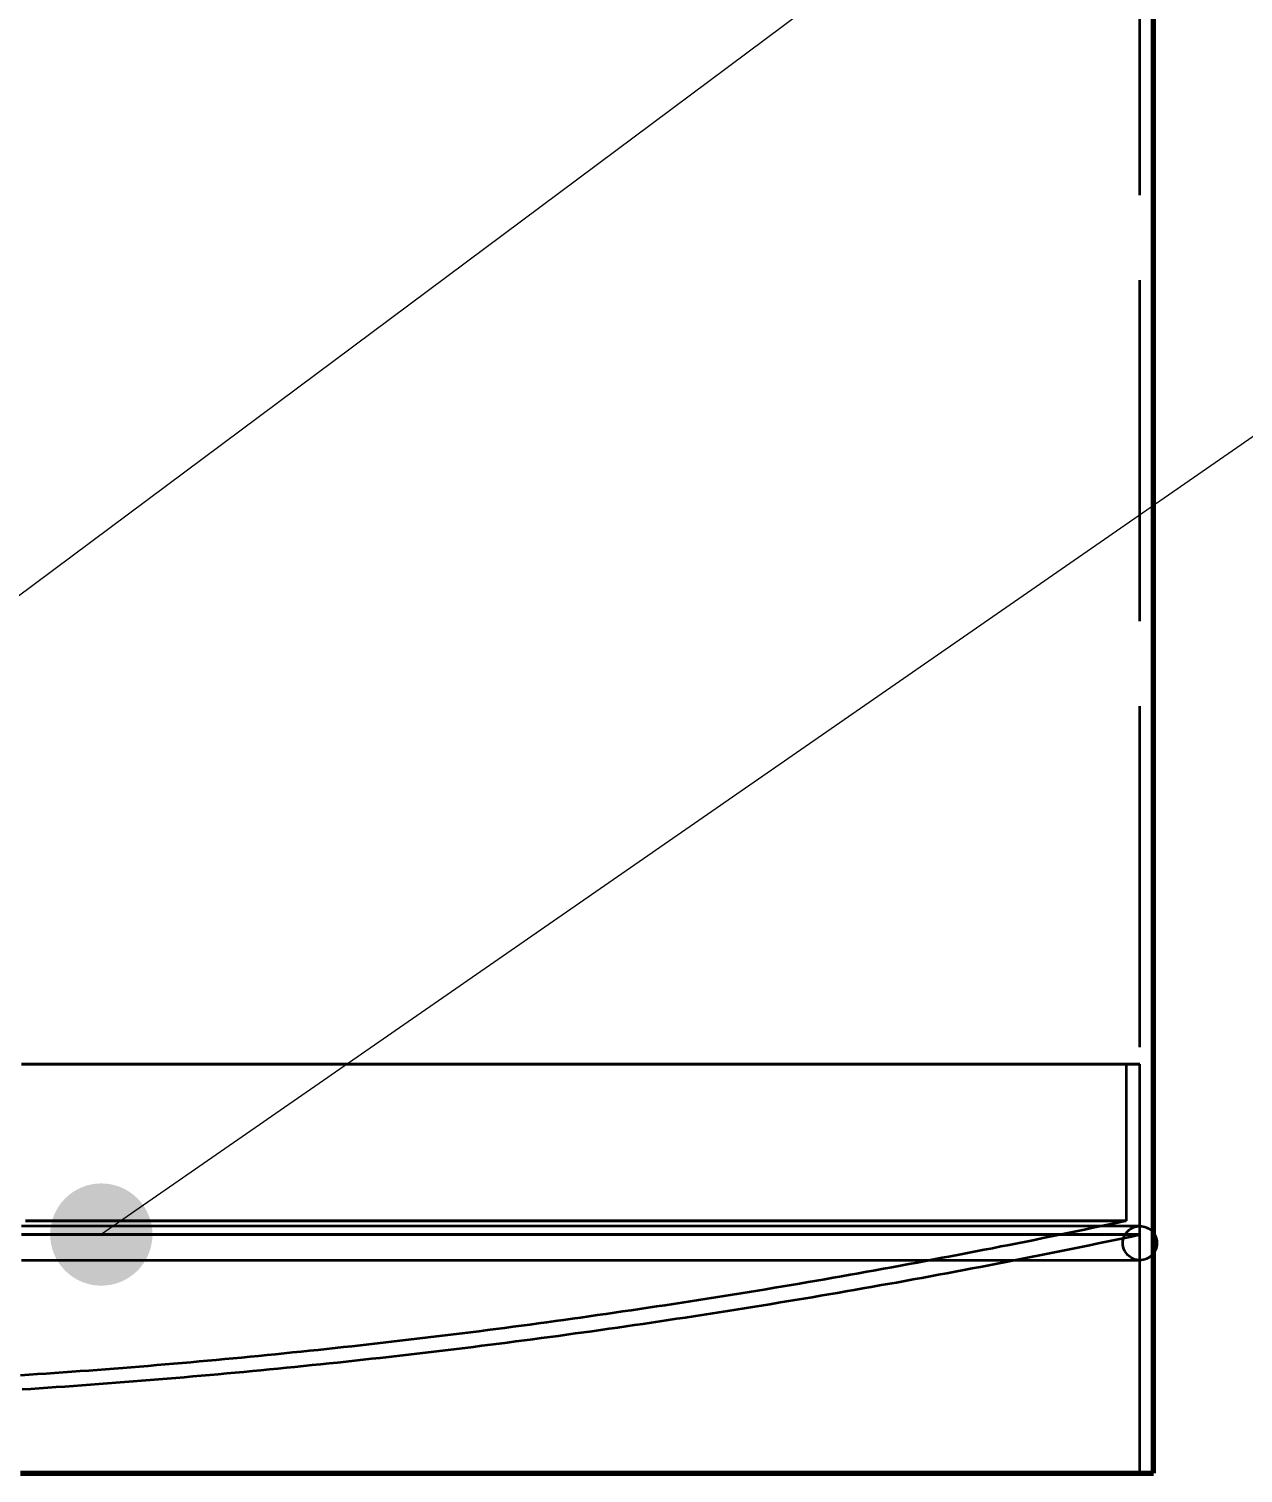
# Model space of a CAD drawing. Header units: millimetres. Extents: x 0 to 2208, y 0 to 420.
# Drawn here: x 109.81 to 124.06, y 123.34 to 140.29 of the extents above; entities that cross this region are included whole.
import ezdxf

# ---------------------------------------------------------------- set-up
doc = ezdxf.new("R2010")
doc.units = ezdxf.units.MM
doc.linetypes.add('IRAM-E-TRAZOS', pattern=[5, 4, -1])
for name, color, linetype, lineweight in [('01-VISIBLE', 7, 'CONTINUOUS', 70), ('02-OCULTA', 4, 'IRAM-E-TRAZOS', 35), ('04-COTA', 3, 'CONTINUOUS', 18), ('08-FINA', 5, 'CONTINUOUS', 18)]:
    doc.layers.add(name, color=color, linetype=linetype, lineweight=lineweight)
doc.styles.add('ISO3098', font='isocpeur.ttf')
doc.dimstyles.new('FLAMA-IRAM', dxfattribs={"dimtxt": 3.5, "dimasz": 3.5, "dimexe": 2, "dimexo": 1.5, "dimgap": 1, "dimtad": 1, "dimdec": 1, "dimtxsty": 'ISO3098', "dimblk": 'IRAM_FLECHA', "dimblk1": 'IRAM_FLECHA', "dimblk2": 'IRAM_FLECHA', "dimcen": 2.5, "dimclrd": 256, "dimclre": 256, "dimclrt": 256, "dimazin": 3, "dimtfac": 1, "dimtmove": 0, "dimatfit": 3, "dimlwd": 18, "dimlwe": 18})

# ---------------------------------------------------------------- blocks, each defined once
blk = doc.blocks.new('IRAM_FLECHA')
blk.add_solid([(0, 0), (-1, 0.125), (-1, -0.125)])

msp = doc.modelspace()

# ---------------------------------------------------------------- hatches: boundary and pattern name
at = {"layer": '08-FINA'}
h = msp.add_hatch(color=7, dxfattribs=at)
h.dxf.hatch_style = 1
edge = h.paths.add_edge_path()
edge.add_arc((110.663, 126.135), 0.6, 0, 360)

# ---------------------------------------------------------------- linework, layer by layer
at = {"layer": '01-VISIBLE'}
msp.add_line((123.013, 123.335), (123.013, 149.985), dxfattribs=at)
msp.add_lwpolyline([(109.713, 123.335), (109.813, 123.335), (109.913, 123.335), (110.013, 123.335), (110.113, 123.335), (110.213, 123.335), (110.313, 123.335), (110.413, 123.335), (110.513, 123.335), (110.613, 123.335), (110.713, 123.335), (110.813, 123.335), (110.913, 123.335), (111.013, 123.335), (111.113, 123.335), (111.213, 123.335), (111.313, 123.335), (111.413, 123.335), (111.513, 123.335), (111.613, 123.335), (111.713, 123.335), (111.813, 123.335), (111.913, 123.335), (112.013, 123.335), (112.113, 123.335), (112.213, 123.335), (112.313, 123.335), (112.413, 123.335), (112.513, 123.335), (112.613, 123.335), (112.713, 123.335), (112.813, 123.335), (112.913, 123.335), (113.013, 123.335), (113.113, 123.335), (113.213, 123.335), (113.313, 123.335), (113.413, 123.335), (113.513, 123.335), (113.613, 123.335), (113.713, 123.335), (113.813, 123.335), (113.913, 123.335), (114.013, 123.335), (114.113, 123.335), (114.213, 123.335), (114.313, 123.335), (114.413, 123.335), (114.513, 123.335), (114.613, 123.335), (114.713, 123.335), (114.813, 123.335), (114.913, 123.335), (115.013, 123.335), (115.113, 123.335), (115.213, 123.335), (115.313, 123.335), (115.413, 123.335), (115.513, 123.335), (115.613, 123.335), (115.713, 123.335), (115.813, 123.335), (115.913, 123.335), (116.013, 123.335), (116.113, 123.335), (116.213, 123.335), (116.313, 123.335), (116.413, 123.335), (116.513, 123.335), (116.613, 123.335), (116.713, 123.335), (116.813, 123.335), (116.913, 123.335), (117.013, 123.335), (117.113, 123.335), (117.213, 123.335), (117.313, 123.335), (117.413, 123.335), (117.513, 123.335), (117.613, 123.335), (117.713, 123.335), (117.813, 123.335), (117.913, 123.335), (118.013, 123.335), (118.113, 123.335), (118.213, 123.335), (118.313, 123.335), (118.413, 123.335), (118.513, 123.335), (118.613, 123.335), (118.713, 123.335), (118.813, 123.335), (118.913, 123.335), (119.013, 123.335), (119.113, 123.335), (119.213, 123.335), (119.313, 123.335), (119.413, 123.335), (119.513, 123.335), (119.613, 123.335), (119.713, 123.335), (119.813, 123.335), (119.913, 123.335), (120.013, 123.335), (120.113, 123.335), (120.213, 123.335), (120.313, 123.335), (120.413, 123.335), (120.513, 123.335), (120.613, 123.335), (120.713, 123.335), (120.813, 123.335), (120.913, 123.335), (121.013, 123.335), (121.113, 123.335), (121.213, 123.335), (121.313, 123.335), (121.413, 123.335), (121.513, 123.335), (121.613, 123.335), (121.713, 123.335), (121.813, 123.335), (121.913, 123.335), (122.013, 123.335), (122.113, 123.335), (122.213, 123.335), (122.313, 123.335), (122.413, 123.335), (122.513, 123.335), (122.613, 123.335), (122.713, 123.335), (122.813, 123.335), (122.913, 123.335), (123.013, 123.335)], dxfattribs=at)
at = {"layer": '02-OCULTA'}
for p, q in [((122.853, 123.335), (122.853, 217.535)), ((122.693, 128.135), (122.693, 126.295)), ((122.853, 126.135), (122.853, 128.135))]:
    msp.add_line(p, q, dxfattribs=at)
for points in [[(122.853, 128.135), (122.753, 128.135), (122.653, 128.135), (122.552, 128.135), (122.452, 128.135), (122.352, 128.135), (122.252, 128.135), (122.152, 128.135), (122.051, 128.135), (121.951, 128.135), (121.851, 128.135), (121.751, 128.135), (121.65, 128.135), (121.55, 128.135), (121.45, 128.135), (121.35, 128.135), (121.25, 128.135), (121.149, 128.135), (121.049, 128.135), (120.949, 128.135), (120.849, 128.135), (120.749, 128.135), (120.648, 128.135), (120.548, 128.135), (120.448, 128.135), (120.348, 128.135), (120.247, 128.135), (120.147, 128.135), (120.047, 128.135), (119.947, 128.135), (119.847, 128.135), (119.746, 128.135), (119.646, 128.135), (119.546, 128.135), (119.446, 128.135), (119.346, 128.135), (119.245, 128.135), (119.145, 128.135), (119.045, 128.135), (118.945, 128.135), (118.844, 128.135), (118.744, 128.135), (118.644, 128.135), (118.544, 128.135), (118.444, 128.135), (118.343, 128.135), (118.243, 128.135), (118.143, 128.135), (118.043, 128.135), (117.943, 128.135), (117.842, 128.135), (117.742, 128.135), (117.642, 128.135), (117.542, 128.135), (117.442, 128.135), (117.341, 128.135), (117.241, 128.135), (117.141, 128.135), (117.041, 128.135), (116.94, 128.135), (116.84, 128.135), (116.74, 128.135), (116.64, 128.135), (116.54, 128.135), (116.439, 128.135), (116.339, 128.135), (116.239, 128.135), (116.139, 128.135), (116.039, 128.135), (115.938, 128.135), (115.838, 128.135), (115.738, 128.135), (115.638, 128.135), (115.537, 128.135), (115.437, 128.135), (115.337, 128.135), (115.237, 128.135), (115.137, 128.135), (115.036, 128.135), (114.936, 128.135), (114.836, 128.135), (114.736, 128.135), (114.636, 128.135), (114.535, 128.135), (114.435, 128.135), (114.335, 128.135), (114.235, 128.135), (114.134, 128.135), (114.034, 128.135), (113.934, 128.135), (113.834, 128.135), (113.734, 128.135), (113.633, 128.135), (113.533, 128.135), (113.433, 128.135), (113.333, 128.135), (113.233, 128.135), (113.132, 128.135), (113.032, 128.135), (112.932, 128.135), (112.832, 128.135), (112.732, 128.135), (112.631, 128.135), (112.531, 128.135), (112.431, 128.135), (112.331, 128.135), (112.23, 128.135), (112.13, 128.135), (112.03, 128.135), (111.93, 128.135), (111.83, 128.135), (111.729, 128.135), (111.629, 128.135), (111.529, 128.135), (111.429, 128.135), (111.329, 128.135), (111.228, 128.135), (111.128, 128.135), (111.028, 128.135), (110.928, 128.135), (110.827, 128.135), (110.727, 128.135), (110.627, 128.135), (110.527, 128.135), (110.427, 128.135), (110.326, 128.135), (110.226, 128.135), (110.126, 128.135), (110.026, 128.135), (109.926, 128.135), (109.825, 128.135), (109.725, 128.135)], [(109.725, 128.135), (109.825, 128.135), (109.926, 128.135), (110.026, 128.135), (110.126, 128.135), (110.226, 128.135), (110.326, 128.135), (110.427, 128.135), (110.527, 128.135), (110.627, 128.135), (110.727, 128.135), (110.827, 128.135), (110.928, 128.135), (111.028, 128.135), (111.128, 128.135), (111.228, 128.135), (111.329, 128.135), (111.429, 128.135), (111.529, 128.135), (111.629, 128.135), (111.729, 128.135), (111.83, 128.135), (111.93, 128.135), (112.03, 128.135), (112.13, 128.135), (112.23, 128.135), (112.331, 128.135), (112.431, 128.135), (112.531, 128.135), (112.631, 128.135), (112.732, 128.135), (112.832, 128.135), (112.932, 128.135), (113.032, 128.135), (113.132, 128.135), (113.233, 128.135), (113.333, 128.135), (113.433, 128.135), (113.533, 128.135), (113.633, 128.135), (113.734, 128.135), (113.834, 128.135), (113.934, 128.135), (114.034, 128.135), (114.134, 128.135), (114.235, 128.135), (114.335, 128.135), (114.435, 128.135), (114.535, 128.135), (114.636, 128.135), (114.736, 128.135), (114.836, 128.135), (114.936, 128.135), (115.036, 128.135), (115.137, 128.135), (115.237, 128.135), (115.337, 128.135), (115.437, 128.135), (115.537, 128.135), (115.638, 128.135), (115.738, 128.135), (115.838, 128.135), (115.938, 128.135), (116.039, 128.135), (116.139, 128.135), (116.239, 128.135), (116.339, 128.135), (116.439, 128.135), (116.54, 128.135), (116.64, 128.135), (116.74, 128.135), (116.84, 128.135), (116.94, 128.135), (117.041, 128.135), (117.141, 128.135), (117.241, 128.135), (117.341, 128.135), (117.442, 128.135), (117.542, 128.135), (117.642, 128.135), (117.742, 128.135), (117.842, 128.135), (117.943, 128.135), (118.043, 128.135), (118.143, 128.135), (118.243, 128.135), (118.343, 128.135), (118.444, 128.135), (118.544, 128.135), (118.644, 128.135), (118.744, 128.135), (118.844, 128.135), (118.945, 128.135), (119.045, 128.135), (119.145, 128.135), (119.245, 128.135), (119.346, 128.135), (119.446, 128.135), (119.546, 128.135), (119.646, 128.135), (119.746, 128.135), (119.847, 128.135), (119.947, 128.135), (120.047, 128.135), (120.147, 128.135), (120.247, 128.135), (120.348, 128.135), (120.448, 128.135), (120.548, 128.135), (120.648, 128.135), (120.749, 128.135), (120.849, 128.135), (120.949, 128.135), (121.049, 128.135), (121.149, 128.135), (121.25, 128.135), (121.35, 128.135), (121.45, 128.135), (121.55, 128.135), (121.65, 128.135), (121.751, 128.135), (121.851, 128.135), (121.951, 128.135), (122.051, 128.135), (122.152, 128.135), (122.252, 128.135), (122.352, 128.135), (122.452, 128.135), (122.552, 128.135), (122.653, 128.135), (122.753, 128.135), (122.853, 128.135)], [(122.693, 128.135), (122.593, 128.135), (122.493, 128.135), (122.393, 128.135), (122.292, 128.135), (122.192, 128.135), (122.092, 128.135), (121.992, 128.135), (121.892, 128.135), (121.792, 128.135), (121.691, 128.135), (121.591, 128.135), (121.491, 128.135), (121.391, 128.135), (121.291, 128.135), (121.191, 128.135), (121.09, 128.135), (120.99, 128.135), (120.89, 128.135), (120.79, 128.135), (120.69, 128.135), (120.59, 128.135), (120.489, 128.135), (120.389, 128.135), (120.289, 128.135), (120.189, 128.135), (120.089, 128.135), (119.989, 128.135), (119.888, 128.135), (119.788, 128.135), (119.688, 128.135), (119.588, 128.135), (119.488, 128.135), (119.388, 128.135), (119.288, 128.135), (119.187, 128.135), (119.087, 128.135), (118.987, 128.135), (118.887, 128.135), (118.787, 128.135), (118.687, 128.135), (118.586, 128.135), (118.486, 128.135), (118.386, 128.135), (118.286, 128.135), (118.186, 128.135), (118.086, 128.135), (117.985, 128.135), (117.885, 128.135), (117.785, 128.135), (117.685, 128.135), (117.585, 128.135), (117.485, 128.135), (117.384, 128.135), (117.284, 128.135), (117.184, 128.135), (117.084, 128.135), (116.984, 128.135), (116.884, 128.135), (116.784, 128.135), (116.683, 128.135), (116.583, 128.135), (116.483, 128.135), (116.383, 128.135), (116.283, 128.135), (116.183, 128.135), (116.082, 128.135), (115.982, 128.135), (115.882, 128.135), (115.782, 128.135), (115.682, 128.135), (115.582, 128.135), (115.481, 128.135), (115.381, 128.135), (115.281, 128.135), (115.181, 128.135), (115.081, 128.135), (114.981, 128.135), (114.88, 128.135), (114.78, 128.135), (114.68, 128.135), (114.58, 128.135), (114.48, 128.135), (114.38, 128.135), (114.279, 128.135), (114.179, 128.135), (114.079, 128.135), (113.979, 128.135), (113.879, 128.135), (113.779, 128.135), (113.679, 128.135), (113.578, 128.135), (113.478, 128.135), (113.378, 128.135), (113.278, 128.135), (113.178, 128.135), (113.078, 128.135), (112.977, 128.135), (112.877, 128.135), (112.777, 128.135), (112.677, 128.135), (112.577, 128.135), (112.477, 128.135), (112.376, 128.135), (112.276, 128.135), (112.176, 128.135), (112.076, 128.135), (111.976, 128.135), (111.876, 128.135), (111.775, 128.135), (111.675, 128.135), (111.575, 128.135), (111.475, 128.135), (111.375, 128.135), (111.275, 128.135), (111.175, 128.135), (111.074, 128.135), (110.974, 128.135), (110.874, 128.135), (110.774, 128.135), (110.674, 128.135), (110.574, 128.135), (110.473, 128.135), (110.373, 128.135), (110.273, 128.135), (110.173, 128.135), (110.073, 128.135), (109.973, 128.135), (109.872, 128.135), (109.772, 128.135)], [(109.772, 128.135), (109.872, 128.135), (109.973, 128.135), (110.073, 128.135), (110.173, 128.135), (110.273, 128.135), (110.373, 128.135), (110.473, 128.135), (110.574, 128.135), (110.674, 128.135), (110.774, 128.135), (110.874, 128.135), (110.974, 128.135), (111.074, 128.135), (111.175, 128.135), (111.275, 128.135), (111.375, 128.135), (111.475, 128.135), (111.575, 128.135), (111.675, 128.135), (111.775, 128.135), (111.876, 128.135), (111.976, 128.135), (112.076, 128.135), (112.176, 128.135), (112.276, 128.135), (112.376, 128.135), (112.477, 128.135), (112.577, 128.135), (112.677, 128.135), (112.777, 128.135), (112.877, 128.135), (112.977, 128.135), (113.078, 128.135), (113.178, 128.135), (113.278, 128.135), (113.378, 128.135), (113.478, 128.135), (113.578, 128.135), (113.679, 128.135), (113.779, 128.135), (113.879, 128.135), (113.979, 128.135), (114.079, 128.135), (114.179, 128.135), (114.279, 128.135), (114.38, 128.135), (114.48, 128.135), (114.58, 128.135), (114.68, 128.135), (114.78, 128.135), (114.88, 128.135), (114.981, 128.135), (115.081, 128.135), (115.181, 128.135), (115.281, 128.135), (115.381, 128.135), (115.481, 128.135), (115.582, 128.135), (115.682, 128.135), (115.782, 128.135), (115.882, 128.135), (115.982, 128.135), (116.082, 128.135), (116.183, 128.135), (116.283, 128.135), (116.383, 128.135), (116.483, 128.135), (116.583, 128.135), (116.683, 128.135), (116.784, 128.135), (116.884, 128.135), (116.984, 128.135), (117.084, 128.135), (117.184, 128.135), (117.284, 128.135), (117.384, 128.135), (117.485, 128.135), (117.585, 128.135), (117.685, 128.135), (117.785, 128.135), (117.885, 128.135), (117.985, 128.135), (118.086, 128.135), (118.186, 128.135), (118.286, 128.135), (118.386, 128.135), (118.486, 128.135), (118.586, 128.135), (118.687, 128.135), (118.787, 128.135), (118.887, 128.135), (118.987, 128.135), (119.087, 128.135), (119.187, 128.135), (119.288, 128.135), (119.388, 128.135), (119.488, 128.135), (119.588, 128.135), (119.688, 128.135), (119.788, 128.135), (119.888, 128.135), (119.989, 128.135), (120.089, 128.135), (120.189, 128.135), (120.289, 128.135), (120.389, 128.135), (120.489, 128.135), (120.59, 128.135), (120.69, 128.135), (120.79, 128.135), (120.89, 128.135), (120.99, 128.135), (121.09, 128.135), (121.191, 128.135), (121.291, 128.135), (121.391, 128.135), (121.491, 128.135), (121.591, 128.135), (121.691, 128.135), (121.792, 128.135), (121.892, 128.135), (121.992, 128.135), (122.092, 128.135), (122.192, 128.135), (122.292, 128.135), (122.393, 128.135), (122.493, 128.135), (122.593, 128.135), (122.693, 128.135)], [(122.693, 126.295), (122.595, 126.274), (122.497, 126.253), (122.399, 126.233), (122.301, 126.212), (122.203, 126.192), (122.105, 126.171), (122.007, 126.151), (121.909, 126.131), (121.811, 126.111), (121.713, 126.091), (121.615, 126.071), (121.517, 126.051), (121.418, 126.031), (121.32, 126.012), (121.222, 125.993), (121.124, 125.973), (121.026, 125.954), (120.927, 125.935), (120.829, 125.916), (120.731, 125.897), (120.632, 125.878), (120.534, 125.86), (120.436, 125.841), (120.337, 125.822), (120.239, 125.804), (120.14, 125.786), (120.042, 125.768), (119.943, 125.75), (119.845, 125.732), (119.746, 125.714), (119.648, 125.696), (119.549, 125.679), (119.451, 125.661), (119.352, 125.644), (119.254, 125.626), (119.155, 125.609), (119.056, 125.592), (118.958, 125.575), (118.859, 125.558), (118.76, 125.542), (118.661, 125.525), (118.563, 125.508), (118.464, 125.492), (118.365, 125.476), (118.266, 125.46), (118.168, 125.443), (118.069, 125.427), (117.97, 125.412), (117.871, 125.396), (117.772, 125.38), (117.673, 125.365), (117.574, 125.349), (117.475, 125.334), (117.376, 125.319), (117.277, 125.304), (117.178, 125.289), (117.079, 125.274), (116.98, 125.259), (116.881, 125.244), (116.782, 125.23), (116.683, 125.215), (116.584, 125.201), (116.485, 125.187), (116.386, 125.173), (116.287, 125.159), (116.188, 125.145), (116.089, 125.131), (115.989, 125.117), (115.89, 125.104), (115.791, 125.09), (115.692, 125.077), (115.593, 125.064), (115.493, 125.051), (115.394, 125.037), (115.295, 125.025), (115.195, 125.012), (115.096, 124.999), (114.997, 124.987), (114.897, 124.974), (114.798, 124.962), (114.699, 124.95), (114.599, 124.937), (114.5, 124.925), (114.401, 124.914), (114.301, 124.902), (114.202, 124.89), (114.102, 124.879), (114.003, 124.867), (113.903, 124.856), (113.804, 124.845), (113.704, 124.833), (113.605, 124.822), (113.505, 124.812), (113.406, 124.801), (113.306, 124.79), (113.207, 124.78), (113.107, 124.769), (113.008, 124.759), (112.908, 124.749), (112.808, 124.738), (112.709, 124.728), (112.609, 124.719), (112.509, 124.709), (112.41, 124.699), (112.31, 124.69), (112.21, 124.68), (112.111, 124.671), (112.011, 124.662), (111.911, 124.653), (111.812, 124.644), (111.712, 124.635), (111.612, 124.626), (111.512, 124.617), (111.413, 124.609), (111.313, 124.601), (111.213, 124.592), (111.113, 124.584), (111.014, 124.576), (110.914, 124.568), (110.814, 124.56), (110.714, 124.552), (110.614, 124.545), (110.515, 124.537), (110.415, 124.53), (110.315, 124.523), (110.215, 124.516), (110.115, 124.509), (110.015, 124.502), (109.915, 124.495), (109.815, 124.488), (109.716, 124.481)], [(122.693, 126.295), (122.593, 126.295), (122.493, 126.295), (122.393, 126.295), (122.292, 126.295), (122.192, 126.295), (122.092, 126.295), (121.992, 126.295), (121.892, 126.295), (121.792, 126.295), (121.691, 126.295), (121.591, 126.295), (121.491, 126.295), (121.391, 126.295), (121.291, 126.295), (121.191, 126.295), (121.09, 126.295), (120.99, 126.295), (120.89, 126.295), (120.79, 126.295), (120.69, 126.295), (120.59, 126.295), (120.489, 126.295), (120.389, 126.295), (120.289, 126.295), (120.189, 126.295), (120.089, 126.295), (119.989, 126.295), (119.888, 126.295), (119.788, 126.295), (119.688, 126.295), (119.588, 126.295), (119.488, 126.295), (119.388, 126.295), (119.288, 126.295), (119.187, 126.295), (119.087, 126.295), (118.987, 126.295), (118.887, 126.295), (118.787, 126.295), (118.687, 126.295), (118.586, 126.295), (118.486, 126.295), (118.386, 126.295), (118.286, 126.295), (118.186, 126.295), (118.086, 126.295), (117.985, 126.295), (117.885, 126.295), (117.785, 126.295), (117.685, 126.295), (117.585, 126.295), (117.485, 126.295), (117.384, 126.295), (117.284, 126.295), (117.184, 126.295), (117.084, 126.295), (116.984, 126.295), (116.884, 126.295), (116.784, 126.295), (116.683, 126.295), (116.583, 126.295), (116.483, 126.295), (116.383, 126.295), (116.283, 126.295), (116.183, 126.295), (116.082, 126.295), (115.982, 126.295), (115.882, 126.295), (115.782, 126.295), (115.682, 126.295), (115.582, 126.295), (115.481, 126.295), (115.381, 126.295), (115.281, 126.295), (115.181, 126.295), (115.081, 126.295), (114.981, 126.295), (114.88, 126.295), (114.78, 126.295), (114.68, 126.295), (114.58, 126.295), (114.48, 126.295), (114.38, 126.295), (114.279, 126.295), (114.179, 126.295), (114.079, 126.295), (113.979, 126.295), (113.879, 126.295), (113.779, 126.295), (113.679, 126.295), (113.578, 126.295), (113.478, 126.295), (113.378, 126.295), (113.278, 126.295), (113.178, 126.295), (113.078, 126.295), (112.977, 126.295), (112.877, 126.295), (112.777, 126.295), (112.677, 126.295), (112.577, 126.295), (112.477, 126.295), (112.376, 126.295), (112.276, 126.295), (112.176, 126.295), (112.076, 126.295), (111.976, 126.295), (111.876, 126.295), (111.775, 126.295), (111.675, 126.295), (111.575, 126.295), (111.475, 126.295), (111.375, 126.295), (111.275, 126.295), (111.175, 126.295), (111.074, 126.295), (110.974, 126.295), (110.874, 126.295), (110.774, 126.295), (110.674, 126.295), (110.574, 126.295), (110.473, 126.295), (110.373, 126.295), (110.273, 126.295), (110.173, 126.295), (110.073, 126.295), (109.973, 126.295), (109.872, 126.295), (109.772, 126.295)], [(109.772, 126.295), (109.872, 126.295), (109.973, 126.295), (110.073, 126.295), (110.173, 126.295), (110.273, 126.295), (110.373, 126.295), (110.473, 126.295), (110.574, 126.295), (110.674, 126.295), (110.774, 126.295), (110.874, 126.295), (110.974, 126.295), (111.074, 126.295), (111.175, 126.295), (111.275, 126.295), (111.375, 126.295), (111.475, 126.295), (111.575, 126.295), (111.675, 126.295), (111.775, 126.295), (111.876, 126.295), (111.976, 126.295), (112.076, 126.295), (112.176, 126.295), (112.276, 126.295), (112.376, 126.295), (112.477, 126.295), (112.577, 126.295), (112.677, 126.295), (112.777, 126.295), (112.877, 126.295), (112.977, 126.295), (113.078, 126.295), (113.178, 126.295), (113.278, 126.295), (113.378, 126.295), (113.478, 126.295), (113.578, 126.295), (113.679, 126.295), (113.779, 126.295), (113.879, 126.295), (113.979, 126.295), (114.079, 126.295), (114.179, 126.295), (114.279, 126.295), (114.38, 126.295), (114.48, 126.295), (114.58, 126.295), (114.68, 126.295), (114.78, 126.295), (114.88, 126.295), (114.981, 126.295), (115.081, 126.295), (115.181, 126.295), (115.281, 126.295), (115.381, 126.295), (115.481, 126.295), (115.582, 126.295), (115.682, 126.295), (115.782, 126.295), (115.882, 126.295), (115.982, 126.295), (116.082, 126.295), (116.183, 126.295), (116.283, 126.295), (116.383, 126.295), (116.483, 126.295), (116.583, 126.295), (116.683, 126.295), (116.784, 126.295), (116.884, 126.295), (116.984, 126.295), (117.084, 126.295), (117.184, 126.295), (117.284, 126.295), (117.384, 126.295), (117.485, 126.295), (117.585, 126.295), (117.685, 126.295), (117.785, 126.295), (117.885, 126.295), (117.985, 126.295), (118.086, 126.295), (118.186, 126.295), (118.286, 126.295), (118.386, 126.295), (118.486, 126.295), (118.586, 126.295), (118.687, 126.295), (118.787, 126.295), (118.887, 126.295), (118.987, 126.295), (119.087, 126.295), (119.187, 126.295), (119.288, 126.295), (119.388, 126.295), (119.488, 126.295), (119.588, 126.295), (119.688, 126.295), (119.788, 126.295), (119.888, 126.295), (119.989, 126.295), (120.089, 126.295), (120.189, 126.295), (120.289, 126.295), (120.389, 126.295), (120.489, 126.295), (120.59, 126.295), (120.69, 126.295), (120.79, 126.295), (120.89, 126.295), (120.99, 126.295), (121.09, 126.295), (121.191, 126.295), (121.291, 126.295), (121.391, 126.295), (121.491, 126.295), (121.591, 126.295), (121.691, 126.295), (121.792, 126.295), (121.892, 126.295), (121.992, 126.295), (122.092, 126.295), (122.192, 126.295), (122.292, 126.295), (122.393, 126.295), (122.493, 126.295), (122.593, 126.295), (122.693, 126.295)], [(122.853, 126.235), (122.753, 126.235), (122.653, 126.235), (122.552, 126.235), (122.452, 126.235), (122.352, 126.235), (122.252, 126.235), (122.152, 126.235), (122.051, 126.235), (121.951, 126.235), (121.851, 126.235), (121.751, 126.235), (121.651, 126.235), (121.55, 126.235), (121.45, 126.235), (121.35, 126.235), (121.25, 126.235), (121.149, 126.235), (121.049, 126.235), (120.949, 126.235), (120.849, 126.235), (120.749, 126.235), (120.648, 126.235), (120.548, 126.235), (120.448, 126.235), (120.348, 126.235), (120.247, 126.235), (120.147, 126.235), (120.047, 126.235), (119.947, 126.235), (119.847, 126.235), (119.746, 126.235), (119.646, 126.235), (119.546, 126.235), (119.446, 126.235), (119.346, 126.235), (119.245, 126.235), (119.145, 126.235), (119.045, 126.235), (118.945, 126.235), (118.844, 126.235), (118.744, 126.235), (118.644, 126.235), (118.544, 126.235), (118.444, 126.235), (118.343, 126.235), (118.243, 126.235), (118.143, 126.235), (118.043, 126.235), (117.943, 126.235), (117.842, 126.235), (117.742, 126.235), (117.642, 126.235), (117.542, 126.235), (117.442, 126.235), (117.341, 126.235), (117.241, 126.235), (117.141, 126.235), (117.041, 126.235), (116.94, 126.235), (116.84, 126.235), (116.74, 126.235), (116.64, 126.235), (116.54, 126.235), (116.439, 126.235), (116.339, 126.235), (116.239, 126.235), (116.139, 126.235), (116.039, 126.235), (115.938, 126.235), (115.838, 126.235), (115.738, 126.235), (115.638, 126.235), (115.537, 126.235), (115.437, 126.235), (115.337, 126.235), (115.237, 126.235), (115.137, 126.235), (115.036, 126.235), (114.936, 126.235), (114.836, 126.235), (114.736, 126.235), (114.636, 126.235), (114.535, 126.235), (114.435, 126.235), (114.335, 126.235), (114.235, 126.235), (114.134, 126.235), (114.034, 126.235), (113.934, 126.235), (113.834, 126.235), (113.734, 126.235), (113.633, 126.235), (113.533, 126.235), (113.433, 126.235), (113.333, 126.235), (113.233, 126.235), (113.132, 126.235), (113.032, 126.235), (112.932, 126.235), (112.832, 126.235), (112.732, 126.235), (112.631, 126.235), (112.531, 126.235), (112.431, 126.235), (112.331, 126.235), (112.23, 126.235), (112.13, 126.235), (112.03, 126.235), (111.93, 126.235), (111.83, 126.235), (111.729, 126.235), (111.629, 126.235), (111.529, 126.235), (111.429, 126.235), (111.329, 126.235), (111.228, 126.235), (111.128, 126.235), (111.028, 126.235), (110.928, 126.235), (110.827, 126.235), (110.727, 126.235), (110.627, 126.235), (110.527, 126.235), (110.427, 126.235), (110.326, 126.235), (110.226, 126.235), (110.126, 126.235), (110.026, 126.235), (109.926, 126.235), (109.825, 126.235), (109.725, 126.235)], [(122.853, 126.235), (122.753, 126.235), (122.653, 126.235), (122.552, 126.235), (122.452, 126.235), (122.352, 126.235), (122.252, 126.235), (122.152, 126.235), (122.051, 126.235), (121.951, 126.235), (121.851, 126.235), (121.751, 126.235), (121.651, 126.235), (121.55, 126.235), (121.45, 126.235), (121.35, 126.235), (121.25, 126.235), (121.149, 126.235), (121.049, 126.235), (120.949, 126.235), (120.849, 126.235), (120.749, 126.235), (120.648, 126.235), (120.548, 126.235), (120.448, 126.235), (120.348, 126.235), (120.247, 126.235), (120.147, 126.235), (120.047, 126.235), (119.947, 126.235), (119.847, 126.235), (119.746, 126.235), (119.646, 126.235), (119.546, 126.235), (119.446, 126.235), (119.346, 126.235), (119.245, 126.235), (119.145, 126.235), (119.045, 126.235), (118.945, 126.235), (118.844, 126.235), (118.744, 126.235), (118.644, 126.235), (118.544, 126.235), (118.444, 126.235), (118.343, 126.235), (118.243, 126.235), (118.143, 126.235), (118.043, 126.235), (117.943, 126.235), (117.842, 126.235), (117.742, 126.235), (117.642, 126.235), (117.542, 126.235), (117.442, 126.235), (117.341, 126.235), (117.241, 126.235), (117.141, 126.235), (117.041, 126.235), (116.94, 126.235), (116.84, 126.235), (116.74, 126.235), (116.64, 126.235), (116.54, 126.235), (116.439, 126.235), (116.339, 126.235), (116.239, 126.235), (116.139, 126.235), (116.039, 126.235), (115.938, 126.235), (115.838, 126.235), (115.738, 126.235), (115.638, 126.235), (115.537, 126.235), (115.437, 126.235), (115.337, 126.235), (115.237, 126.235), (115.137, 126.235), (115.036, 126.235), (114.936, 126.235), (114.836, 126.235), (114.736, 126.235), (114.636, 126.235), (114.535, 126.235), (114.435, 126.235), (114.335, 126.235), (114.235, 126.235), (114.134, 126.235), (114.034, 126.235), (113.934, 126.235), (113.834, 126.235), (113.734, 126.235), (113.633, 126.235), (113.533, 126.235), (113.433, 126.235), (113.333, 126.235), (113.233, 126.235), (113.132, 126.235), (113.032, 126.235), (112.932, 126.235), (112.832, 126.235), (112.732, 126.235), (112.631, 126.235), (112.531, 126.235), (112.431, 126.235), (112.331, 126.235), (112.23, 126.235), (112.13, 126.235), (112.03, 126.235), (111.93, 126.235), (111.83, 126.235), (111.729, 126.235), (111.629, 126.235), (111.529, 126.235), (111.429, 126.235), (111.329, 126.235), (111.228, 126.235), (111.128, 126.235), (111.028, 126.235), (110.928, 126.235), (110.827, 126.235), (110.727, 126.235), (110.627, 126.235), (110.527, 126.235), (110.427, 126.235), (110.326, 126.235), (110.226, 126.235), (110.126, 126.235), (110.026, 126.235), (109.926, 126.235), (109.825, 126.235), (109.725, 126.235)], [(122.853, 126.135), (122.753, 126.135), (122.653, 126.135), (122.552, 126.135), (122.452, 126.135), (122.352, 126.135), (122.252, 126.135), (122.152, 126.135), (122.051, 126.135), (121.951, 126.135), (121.851, 126.135), (121.751, 126.135), (121.65, 126.135), (121.55, 126.135), (121.45, 126.135), (121.35, 126.135), (121.25, 126.135), (121.149, 126.135), (121.049, 126.135), (120.949, 126.135), (120.849, 126.135), (120.749, 126.135), (120.648, 126.135), (120.548, 126.135), (120.448, 126.135), (120.348, 126.135), (120.247, 126.135), (120.147, 126.135), (120.047, 126.135), (119.947, 126.135), (119.847, 126.135), (119.746, 126.135), (119.646, 126.135), (119.546, 126.135), (119.446, 126.135), (119.346, 126.135), (119.245, 126.135), (119.145, 126.135), (119.045, 126.135), (118.945, 126.135), (118.844, 126.135), (118.744, 126.135), (118.644, 126.135), (118.544, 126.135), (118.444, 126.135), (118.343, 126.135), (118.243, 126.135), (118.143, 126.135), (118.043, 126.135), (117.943, 126.135), (117.842, 126.135), (117.742, 126.135), (117.642, 126.135), (117.542, 126.135), (117.442, 126.135), (117.341, 126.135), (117.241, 126.135), (117.141, 126.135), (117.041, 126.135), (116.94, 126.135), (116.84, 126.135), (116.74, 126.135), (116.64, 126.135), (116.54, 126.135), (116.439, 126.135), (116.339, 126.135), (116.239, 126.135), (116.139, 126.135), (116.039, 126.135), (115.938, 126.135), (115.838, 126.135), (115.738, 126.135), (115.638, 126.135), (115.537, 126.135), (115.437, 126.135), (115.337, 126.135), (115.237, 126.135), (115.137, 126.135), (115.036, 126.135), (114.936, 126.135), (114.836, 126.135), (114.736, 126.135), (114.636, 126.135), (114.535, 126.135), (114.435, 126.135), (114.335, 126.135), (114.235, 126.135), (114.134, 126.135), (114.034, 126.135), (113.934, 126.135), (113.834, 126.135), (113.734, 126.135), (113.633, 126.135), (113.533, 126.135), (113.433, 126.135), (113.333, 126.135), (113.233, 126.135), (113.132, 126.135), (113.032, 126.135), (112.932, 126.135), (112.832, 126.135), (112.732, 126.135), (112.631, 126.135), (112.531, 126.135), (112.431, 126.135), (112.331, 126.135), (112.23, 126.135), (112.13, 126.135), (112.03, 126.135), (111.93, 126.135), (111.83, 126.135), (111.729, 126.135), (111.629, 126.135), (111.529, 126.135), (111.429, 126.135), (111.329, 126.135), (111.228, 126.135), (111.128, 126.135), (111.028, 126.135), (110.928, 126.135), (110.827, 126.135), (110.727, 126.135), (110.627, 126.135), (110.527, 126.135), (110.427, 126.135), (110.326, 126.135), (110.226, 126.135), (110.126, 126.135), (110.026, 126.135), (109.926, 126.135), (109.825, 126.135), (109.725, 126.135)], [(109.725, 126.135), (109.825, 126.135), (109.926, 126.135), (110.026, 126.135), (110.126, 126.135), (110.226, 126.135), (110.326, 126.135), (110.427, 126.135), (110.527, 126.135), (110.627, 126.135), (110.727, 126.135), (110.827, 126.135), (110.928, 126.135), (111.028, 126.135), (111.128, 126.135), (111.228, 126.135), (111.329, 126.135), (111.429, 126.135), (111.529, 126.135), (111.629, 126.135), (111.729, 126.135), (111.83, 126.135), (111.93, 126.135), (112.03, 126.135), (112.13, 126.135), (112.23, 126.135), (112.331, 126.135), (112.431, 126.135), (112.531, 126.135), (112.631, 126.135), (112.732, 126.135), (112.832, 126.135), (112.932, 126.135), (113.032, 126.135), (113.132, 126.135), (113.233, 126.135), (113.333, 126.135), (113.433, 126.135), (113.533, 126.135), (113.633, 126.135), (113.734, 126.135), (113.834, 126.135), (113.934, 126.135), (114.034, 126.135), (114.134, 126.135), (114.235, 126.135), (114.335, 126.135), (114.435, 126.135), (114.535, 126.135), (114.636, 126.135), (114.736, 126.135), (114.836, 126.135), (114.936, 126.135), (115.036, 126.135), (115.137, 126.135), (115.237, 126.135), (115.337, 126.135), (115.437, 126.135), (115.537, 126.135), (115.638, 126.135), (115.738, 126.135), (115.838, 126.135), (115.938, 126.135), (116.039, 126.135), (116.139, 126.135), (116.239, 126.135), (116.339, 126.135), (116.439, 126.135), (116.54, 126.135), (116.64, 126.135), (116.74, 126.135), (116.84, 126.135), (116.94, 126.135), (117.041, 126.135), (117.141, 126.135), (117.241, 126.135), (117.341, 126.135), (117.442, 126.135), (117.542, 126.135), (117.642, 126.135), (117.742, 126.135), (117.842, 126.135), (117.943, 126.135), (118.043, 126.135), (118.143, 126.135), (118.243, 126.135), (118.343, 126.135), (118.444, 126.135), (118.544, 126.135), (118.644, 126.135), (118.744, 126.135), (118.844, 126.135), (118.945, 126.135), (119.045, 126.135), (119.145, 126.135), (119.245, 126.135), (119.346, 126.135), (119.446, 126.135), (119.546, 126.135), (119.646, 126.135), (119.746, 126.135), (119.847, 126.135), (119.947, 126.135), (120.047, 126.135), (120.147, 126.135), (120.247, 126.135), (120.348, 126.135), (120.448, 126.135), (120.548, 126.135), (120.648, 126.135), (120.749, 126.135), (120.849, 126.135), (120.949, 126.135), (121.049, 126.135), (121.149, 126.135), (121.25, 126.135), (121.35, 126.135), (121.45, 126.135), (121.55, 126.135), (121.65, 126.135), (121.751, 126.135), (121.851, 126.135), (121.951, 126.135), (122.051, 126.135), (122.152, 126.135), (122.252, 126.135), (122.352, 126.135), (122.452, 126.135), (122.552, 126.135), (122.653, 126.135), (122.753, 126.135), (122.853, 126.135)], [(109.733, 124.319), (109.834, 124.326), (109.934, 124.333), (110.034, 124.339), (110.134, 124.346), (110.234, 124.353), (110.335, 124.36), (110.435, 124.367), (110.535, 124.375), (110.635, 124.382), (110.735, 124.39), (110.835, 124.397), (110.935, 124.405), (111.036, 124.413), (111.136, 124.421), (111.236, 124.429), (111.336, 124.437), (111.436, 124.446), (111.536, 124.454), (111.636, 124.463), (111.736, 124.471), (111.836, 124.48), (111.936, 124.489), (112.036, 124.498), (112.136, 124.507), (112.236, 124.516), (112.336, 124.525), (112.436, 124.535), (112.536, 124.544), (112.636, 124.554), (112.736, 124.564), (112.836, 124.574), (112.936, 124.584), (113.036, 124.594), (113.136, 124.604), (113.236, 124.614), (113.336, 124.625), (113.435, 124.635), (113.535, 124.646), (113.635, 124.657), (113.735, 124.668), (113.835, 124.679), (113.935, 124.69), (114.034, 124.701), (114.134, 124.712), (114.234, 124.724), (114.334, 124.735), (114.433, 124.747), (114.533, 124.759), (114.633, 124.771), (114.733, 124.783), (114.832, 124.795), (114.932, 124.807), (115.032, 124.819), (115.131, 124.832), (115.231, 124.844), (115.331, 124.857), (115.43, 124.87), (115.53, 124.882), (115.629, 124.895), (115.729, 124.909), (115.829, 124.922), (115.928, 124.935), (116.028, 124.948), (116.127, 124.962), (116.227, 124.976), (116.326, 124.989), (116.426, 125.003), (116.525, 125.017), (116.624, 125.031), (116.724, 125.045), (116.823, 125.06), (116.923, 125.074), (117.022, 125.089), (117.121, 125.103), (117.221, 125.118), (117.32, 125.133), (117.419, 125.148), (117.519, 125.163), (117.618, 125.178), (117.717, 125.193), (117.816, 125.209), (117.916, 125.224), (118.015, 125.24), (118.114, 125.255), (118.213, 125.271), (118.312, 125.287), (118.411, 125.303), (118.511, 125.319), (118.61, 125.336), (118.709, 125.352), (118.808, 125.368), (118.907, 125.385), (119.006, 125.402), (119.105, 125.418), (119.204, 125.435), (119.303, 125.452), (119.402, 125.469), (119.501, 125.487), (119.6, 125.504), (119.699, 125.521), (119.798, 125.539), (119.896, 125.557), (119.995, 125.574), (120.094, 125.592), (120.193, 125.61), (120.292, 125.628), (120.39, 125.646), (120.489, 125.665), (120.588, 125.683), (120.687, 125.702), (120.785, 125.72), (120.884, 125.739), (120.983, 125.758), (121.081, 125.777), (121.18, 125.796), (121.278, 125.815), (121.377, 125.834), (121.476, 125.853), (121.574, 125.873), (121.673, 125.892), (121.771, 125.912), (121.87, 125.932), (121.968, 125.952), (122.066, 125.972), (122.165, 125.992), (122.263, 126.012), (122.362, 126.032), (122.46, 126.052), (122.558, 126.073), (122.656, 126.094), (122.755, 126.114), (122.853, 126.135)], [(109.725, 125.835), (109.825, 125.835), (109.926, 125.835), (110.026, 125.835), (110.126, 125.835), (110.226, 125.835), (110.326, 125.835), (110.427, 125.835), (110.527, 125.835), (110.627, 125.835), (110.727, 125.835), (110.827, 125.835), (110.928, 125.835), (111.028, 125.835), (111.128, 125.835), (111.228, 125.835), (111.329, 125.835), (111.429, 125.835), (111.529, 125.835), (111.629, 125.835), (111.729, 125.835), (111.83, 125.835), (111.93, 125.835), (112.03, 125.835), (112.13, 125.835), (112.23, 125.835), (112.331, 125.835), (112.431, 125.835), (112.531, 125.835), (112.631, 125.835), (112.732, 125.835), (112.832, 125.835), (112.932, 125.835), (113.032, 125.835), (113.132, 125.835), (113.233, 125.835), (113.333, 125.835), (113.433, 125.835), (113.533, 125.835), (113.633, 125.835), (113.734, 125.835), (113.834, 125.835), (113.934, 125.835), (114.034, 125.835), (114.134, 125.835), (114.235, 125.835), (114.335, 125.835), (114.435, 125.835), (114.535, 125.835), (114.636, 125.835), (114.736, 125.835), (114.836, 125.835), (114.936, 125.835), (115.036, 125.835), (115.137, 125.835), (115.237, 125.835), (115.337, 125.835), (115.437, 125.835), (115.537, 125.835), (115.638, 125.835), (115.738, 125.835), (115.838, 125.835), (115.938, 125.835), (116.039, 125.835), (116.139, 125.835), (116.239, 125.835), (116.339, 125.835), (116.439, 125.835), (116.54, 125.835), (116.64, 125.835), (116.74, 125.835), (116.84, 125.835), (116.94, 125.835), (117.041, 125.835), (117.141, 125.835), (117.241, 125.835), (117.341, 125.835), (117.442, 125.835), (117.542, 125.835), (117.642, 125.835), (117.742, 125.835), (117.842, 125.835), (117.943, 125.835), (118.043, 125.835), (118.143, 125.835), (118.243, 125.835), (118.343, 125.835), (118.444, 125.835), (118.544, 125.835), (118.644, 125.835), (118.744, 125.835), (118.844, 125.835), (118.945, 125.835), (119.045, 125.835), (119.145, 125.835), (119.245, 125.835), (119.346, 125.835), (119.446, 125.835), (119.546, 125.835), (119.646, 125.835), (119.746, 125.835), (119.847, 125.835), (119.947, 125.835), (120.047, 125.835), (120.147, 125.835), (120.247, 125.835), (120.348, 125.835), (120.448, 125.835), (120.548, 125.835), (120.648, 125.835), (120.749, 125.835), (120.849, 125.835), (120.949, 125.835), (121.049, 125.835), (121.149, 125.835), (121.25, 125.835), (121.35, 125.835), (121.45, 125.835), (121.55, 125.835), (121.65, 125.835), (121.751, 125.835), (121.851, 125.835), (121.951, 125.835), (122.051, 125.835), (122.152, 125.835), (122.252, 125.835), (122.352, 125.835), (122.452, 125.835), (122.552, 125.835), (122.653, 125.835), (122.753, 125.835), (122.853, 125.835)], [(109.725, 125.835), (109.825, 125.835), (109.926, 125.835), (110.026, 125.835), (110.126, 125.835), (110.226, 125.835), (110.326, 125.835), (110.427, 125.835), (110.527, 125.835), (110.627, 125.835), (110.727, 125.835), (110.827, 125.835), (110.928, 125.835), (111.028, 125.835), (111.128, 125.835), (111.228, 125.835), (111.329, 125.835), (111.429, 125.835), (111.529, 125.835), (111.629, 125.835), (111.729, 125.835), (111.83, 125.835), (111.93, 125.835), (112.03, 125.835), (112.13, 125.835), (112.23, 125.835), (112.331, 125.835), (112.431, 125.835), (112.531, 125.835), (112.631, 125.835), (112.732, 125.835), (112.832, 125.835), (112.932, 125.835), (113.032, 125.835), (113.132, 125.835), (113.233, 125.835), (113.333, 125.835), (113.433, 125.835), (113.533, 125.835), (113.633, 125.835), (113.734, 125.835), (113.834, 125.835), (113.934, 125.835), (114.034, 125.835), (114.134, 125.835), (114.235, 125.835), (114.335, 125.835), (114.435, 125.835), (114.535, 125.835), (114.636, 125.835), (114.736, 125.835), (114.836, 125.835), (114.936, 125.835), (115.036, 125.835), (115.137, 125.835), (115.237, 125.835), (115.337, 125.835), (115.437, 125.835), (115.537, 125.835), (115.638, 125.835), (115.738, 125.835), (115.838, 125.835), (115.938, 125.835), (116.039, 125.835), (116.139, 125.835), (116.239, 125.835), (116.339, 125.835), (116.439, 125.835), (116.54, 125.835), (116.64, 125.835), (116.74, 125.835), (116.84, 125.835), (116.94, 125.835), (117.041, 125.835), (117.141, 125.835), (117.241, 125.835), (117.341, 125.835), (117.442, 125.835), (117.542, 125.835), (117.642, 125.835), (117.742, 125.835), (117.842, 125.835), (117.943, 125.835), (118.043, 125.835), (118.143, 125.835), (118.243, 125.835), (118.343, 125.835), (118.444, 125.835), (118.544, 125.835), (118.644, 125.835), (118.744, 125.835), (118.844, 125.835), (118.945, 125.835), (119.045, 125.835), (119.145, 125.835), (119.245, 125.835), (119.346, 125.835), (119.446, 125.835), (119.546, 125.835), (119.646, 125.835), (119.746, 125.835), (119.847, 125.835), (119.947, 125.835), (120.047, 125.835), (120.147, 125.835), (120.247, 125.835), (120.348, 125.835), (120.448, 125.835), (120.548, 125.835), (120.648, 125.835), (120.749, 125.835), (120.849, 125.835), (120.949, 125.835), (121.049, 125.835), (121.149, 125.835), (121.25, 125.835), (121.35, 125.835), (121.45, 125.835), (121.55, 125.835), (121.65, 125.835), (121.751, 125.835), (121.851, 125.835), (121.951, 125.835), (122.051, 125.835), (122.152, 125.835), (122.252, 125.835), (122.352, 125.835), (122.452, 125.835), (122.552, 125.835), (122.653, 125.835), (122.753, 125.835), (122.853, 125.835)], [(123.013, 123.335), (122.913, 123.335), (122.813, 123.335), (122.713, 123.335), (122.613, 123.335), (122.513, 123.335), (122.413, 123.335), (122.313, 123.335), (122.213, 123.335), (122.113, 123.335), (122.013, 123.335), (121.913, 123.335), (121.813, 123.335), (121.713, 123.335), (121.613, 123.335), (121.513, 123.335), (121.413, 123.335), (121.313, 123.335), (121.213, 123.335), (121.113, 123.335), (121.013, 123.335), (120.913, 123.335), (120.813, 123.335), (120.713, 123.335), (120.613, 123.335), (120.513, 123.335), (120.413, 123.335), (120.313, 123.335), (120.213, 123.335), (120.113, 123.335), (120.013, 123.335), (119.913, 123.335), (119.813, 123.335), (119.713, 123.335), (119.613, 123.335), (119.513, 123.335), (119.413, 123.335), (119.313, 123.335), (119.213, 123.335), (119.113, 123.335), (119.013, 123.335), (118.913, 123.335), (118.813, 123.335), (118.713, 123.335), (118.613, 123.335), (118.513, 123.335), (118.413, 123.335), (118.313, 123.335), (118.213, 123.335), (118.113, 123.335), (118.013, 123.335), (117.913, 123.335), (117.813, 123.335), (117.713, 123.335), (117.613, 123.335), (117.513, 123.335), (117.413, 123.335), (117.313, 123.335), (117.213, 123.335), (117.113, 123.335), (117.013, 123.335), (116.913, 123.335), (116.813, 123.335), (116.713, 123.335), (116.613, 123.335), (116.513, 123.335), (116.413, 123.335), (116.313, 123.335), (116.213, 123.335), (116.113, 123.335), (116.013, 123.335), (115.913, 123.335), (115.813, 123.335), (115.713, 123.335), (115.613, 123.335), (115.513, 123.335), (115.413, 123.335), (115.313, 123.335), (115.213, 123.335), (115.113, 123.335), (115.013, 123.335), (114.913, 123.335), (114.813, 123.335), (114.713, 123.335), (114.613, 123.335), (114.513, 123.335), (114.413, 123.335), (114.313, 123.335), (114.213, 123.335), (114.113, 123.335), (114.013, 123.335), (113.913, 123.335), (113.813, 123.335), (113.713, 123.335), (113.613, 123.335), (113.513, 123.335), (113.413, 123.335), (113.313, 123.335), (113.213, 123.335), (113.113, 123.335), (113.013, 123.335), (112.913, 123.335), (112.813, 123.335), (112.713, 123.335), (112.613, 123.335), (112.513, 123.335), (112.413, 123.335), (112.313, 123.335), (112.213, 123.335), (112.113, 123.335), (112.013, 123.335), (111.913, 123.335), (111.813, 123.335), (111.713, 123.335), (111.613, 123.335), (111.513, 123.335), (111.413, 123.335), (111.313, 123.335), (111.213, 123.335), (111.113, 123.335), (111.013, 123.335), (110.913, 123.335), (110.813, 123.335), (110.713, 123.335), (110.613, 123.335), (110.513, 123.335), (110.413, 123.335), (110.313, 123.335), (110.213, 123.335), (110.113, 123.335), (110.013, 123.335), (109.913, 123.335), (109.813, 123.335), (109.713, 123.335)], [(122.853, 123.335), (122.753, 123.335), (122.653, 123.335), (122.552, 123.335), (122.452, 123.335), (122.352, 123.335), (122.252, 123.335), (122.152, 123.335), (122.051, 123.335), (121.951, 123.335), (121.851, 123.335), (121.751, 123.335), (121.65, 123.335), (121.55, 123.335), (121.45, 123.335), (121.35, 123.335), (121.25, 123.335), (121.149, 123.335), (121.049, 123.335), (120.949, 123.335), (120.849, 123.335), (120.749, 123.335), (120.648, 123.335), (120.548, 123.335), (120.448, 123.335), (120.348, 123.335), (120.247, 123.335), (120.147, 123.335), (120.047, 123.335), (119.947, 123.335), (119.847, 123.335), (119.746, 123.335), (119.646, 123.335), (119.546, 123.335), (119.446, 123.335), (119.346, 123.335), (119.245, 123.335), (119.145, 123.335), (119.045, 123.335), (118.945, 123.335), (118.844, 123.335), (118.744, 123.335), (118.644, 123.335), (118.544, 123.335), (118.444, 123.335), (118.343, 123.335), (118.243, 123.335), (118.143, 123.335), (118.043, 123.335), (117.943, 123.335), (117.842, 123.335), (117.742, 123.335), (117.642, 123.335), (117.542, 123.335), (117.442, 123.335), (117.341, 123.335), (117.241, 123.335), (117.141, 123.335), (117.041, 123.335), (116.94, 123.335), (116.84, 123.335), (116.74, 123.335), (116.64, 123.335), (116.54, 123.335), (116.439, 123.335), (116.339, 123.335), (116.239, 123.335), (116.139, 123.335), (116.039, 123.335), (115.938, 123.335), (115.838, 123.335), (115.738, 123.335), (115.638, 123.335), (115.537, 123.335), (115.437, 123.335), (115.337, 123.335), (115.237, 123.335), (115.137, 123.335), (115.036, 123.335), (114.936, 123.335), (114.836, 123.335), (114.736, 123.335), (114.636, 123.335), (114.535, 123.335), (114.435, 123.335), (114.335, 123.335), (114.235, 123.335), (114.134, 123.335), (114.034, 123.335), (113.934, 123.335), (113.834, 123.335), (113.734, 123.335), (113.633, 123.335), (113.533, 123.335), (113.433, 123.335), (113.333, 123.335), (113.233, 123.335), (113.132, 123.335), (113.032, 123.335), (112.932, 123.335), (112.832, 123.335), (112.732, 123.335), (112.631, 123.335), (112.531, 123.335), (112.431, 123.335), (112.331, 123.335), (112.23, 123.335), (112.13, 123.335), (112.03, 123.335), (111.93, 123.335), (111.83, 123.335), (111.729, 123.335), (111.629, 123.335), (111.529, 123.335), (111.429, 123.335), (111.329, 123.335), (111.228, 123.335), (111.128, 123.335), (111.028, 123.335), (110.928, 123.335), (110.827, 123.335), (110.727, 123.335), (110.627, 123.335), (110.527, 123.335), (110.427, 123.335), (110.326, 123.335), (110.226, 123.335), (110.126, 123.335), (110.026, 123.335), (109.926, 123.335), (109.825, 123.335), (109.725, 123.335)], [(109.725, 123.335), (109.825, 123.335), (109.926, 123.335), (110.026, 123.335), (110.126, 123.335), (110.226, 123.335), (110.326, 123.335), (110.427, 123.335), (110.527, 123.335), (110.627, 123.335), (110.727, 123.335), (110.827, 123.335), (110.928, 123.335), (111.028, 123.335), (111.128, 123.335), (111.228, 123.335), (111.329, 123.335), (111.429, 123.335), (111.529, 123.335), (111.629, 123.335), (111.729, 123.335), (111.83, 123.335), (111.93, 123.335), (112.03, 123.335), (112.13, 123.335), (112.23, 123.335), (112.331, 123.335), (112.431, 123.335), (112.531, 123.335), (112.631, 123.335), (112.732, 123.335), (112.832, 123.335), (112.932, 123.335), (113.032, 123.335), (113.132, 123.335), (113.233, 123.335), (113.333, 123.335), (113.433, 123.335), (113.533, 123.335), (113.633, 123.335), (113.734, 123.335), (113.834, 123.335), (113.934, 123.335), (114.034, 123.335), (114.134, 123.335), (114.235, 123.335), (114.335, 123.335), (114.435, 123.335), (114.535, 123.335), (114.636, 123.335), (114.736, 123.335), (114.836, 123.335), (114.936, 123.335), (115.036, 123.335), (115.137, 123.335), (115.237, 123.335), (115.337, 123.335), (115.437, 123.335), (115.537, 123.335), (115.638, 123.335), (115.738, 123.335), (115.838, 123.335), (115.938, 123.335), (116.039, 123.335), (116.139, 123.335), (116.239, 123.335), (116.339, 123.335), (116.439, 123.335), (116.54, 123.335), (116.64, 123.335), (116.74, 123.335), (116.84, 123.335), (116.94, 123.335), (117.041, 123.335), (117.141, 123.335), (117.241, 123.335), (117.341, 123.335), (117.442, 123.335), (117.542, 123.335), (117.642, 123.335), (117.742, 123.335), (117.842, 123.335), (117.943, 123.335), (118.043, 123.335), (118.143, 123.335), (118.243, 123.335), (118.343, 123.335), (118.444, 123.335), (118.544, 123.335), (118.644, 123.335), (118.744, 123.335), (118.844, 123.335), (118.945, 123.335), (119.045, 123.335), (119.145, 123.335), (119.245, 123.335), (119.346, 123.335), (119.446, 123.335), (119.546, 123.335), (119.646, 123.335), (119.746, 123.335), (119.847, 123.335), (119.947, 123.335), (120.047, 123.335), (120.147, 123.335), (120.247, 123.335), (120.348, 123.335), (120.448, 123.335), (120.548, 123.335), (120.648, 123.335), (120.749, 123.335), (120.849, 123.335), (120.949, 123.335), (121.049, 123.335), (121.149, 123.335), (121.25, 123.335), (121.35, 123.335), (121.45, 123.335), (121.55, 123.335), (121.65, 123.335), (121.751, 123.335), (121.851, 123.335), (121.951, 123.335), (122.051, 123.335), (122.152, 123.335), (122.252, 123.335), (122.352, 123.335), (122.452, 123.335), (122.552, 123.335), (122.653, 123.335), (122.753, 123.335), (122.853, 123.335)]]:
    msp.add_lwpolyline(points, dxfattribs=at)
msp.add_circle((122.853, 126.035), 0.2, dxfattribs=at)
at = {"layer": '08-FINA'}
for p, q in [((141.26, 157.169), (104.013, 129.395)), ((141.179, 147.282), (110.663, 126.135))]:
    msp.add_line(p, q, dxfattribs=at)

# ---------------------------------------------------------------- dimensions: what is measured, and where the dimension line sits
at = {"layer": '04-COTA'}
msp.add_linear_dim(base=(135.467, 123.335095525), p1=(123.013, 123.335095525), p2=(123.013, 151.785095525), angle=90, dimstyle='FLAMA-IRAM', override={"dimlfac": 5}, dxfattribs=at).render()

doc.saveas('drawing.dxf')
